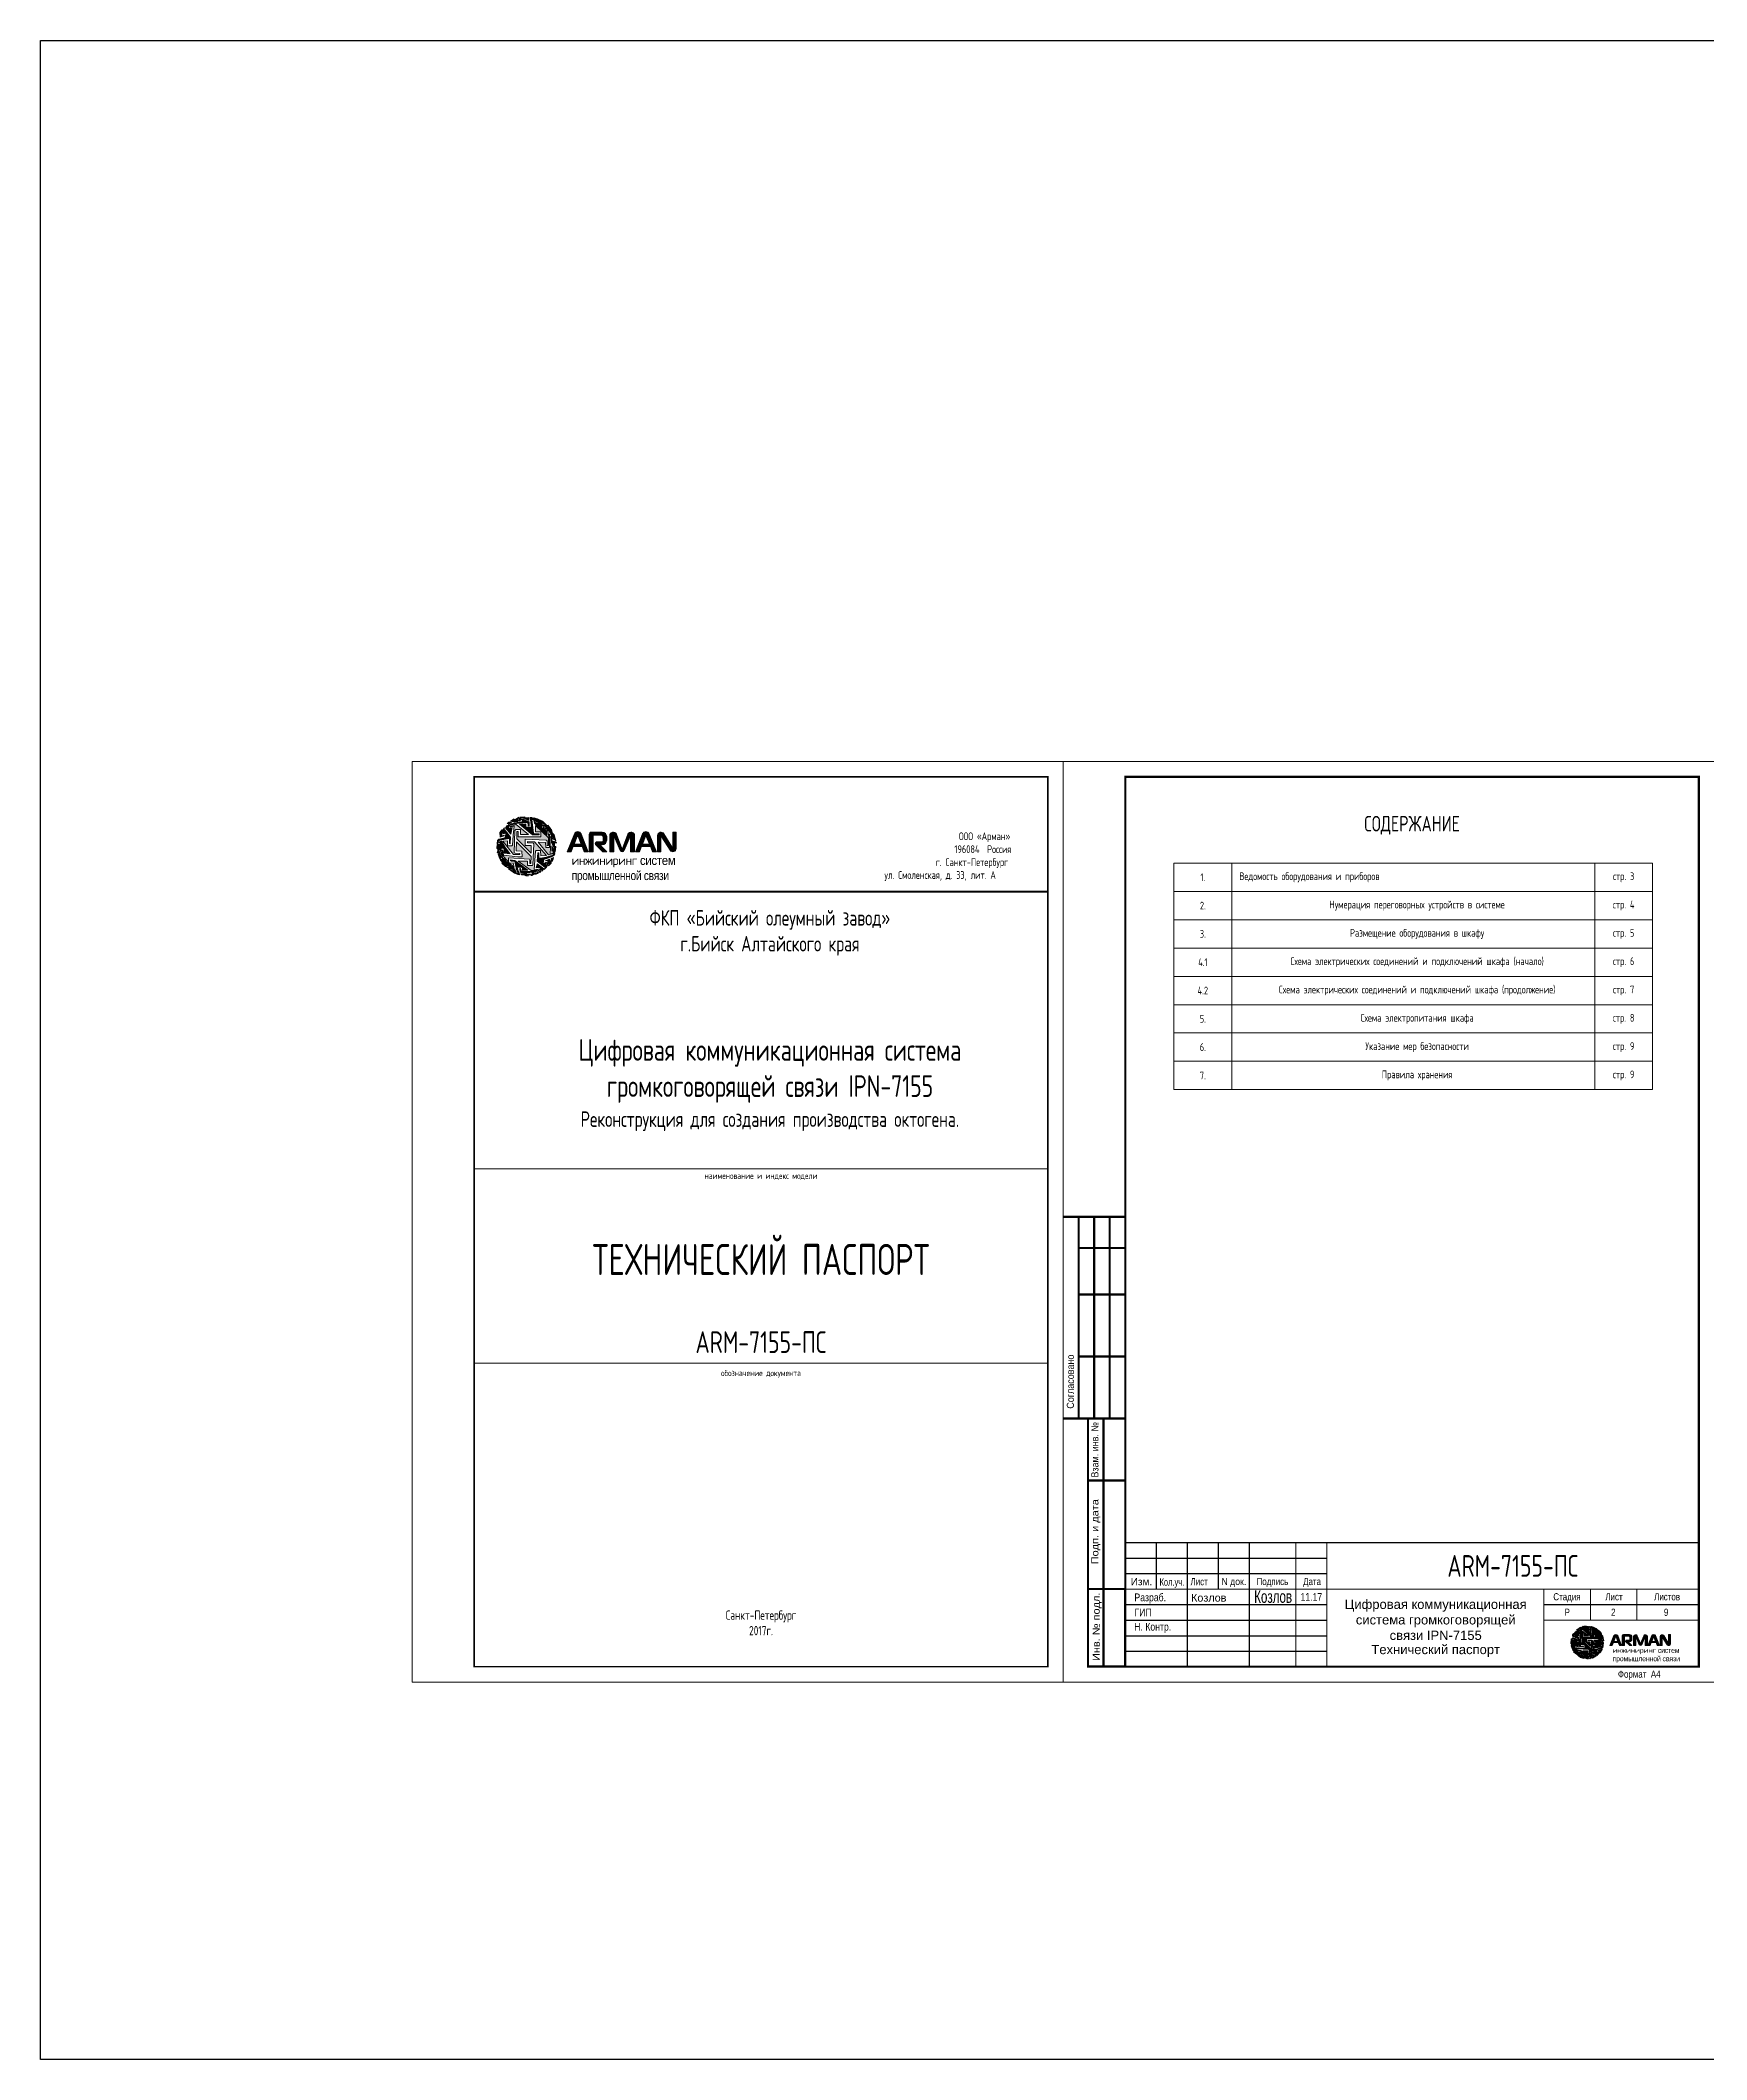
# Model space of a CAD drawing. Header units: millimetres. Extents: x 1414 to 7445, y -6250 to 7681.
# Drawn here: x 1414 to 1951, y -6250 to -5599 of the extents above; entities that cross this region are included whole.
import ezdxf
from ezdxf.enums import TextEntityAlignment as Align

# ---------------------------------------------------------------- set-up
doc = ezdxf.new("R2010")
doc.units = ezdxf.units.MM
doc.layers.get('DEFPOINTS').update_dxf_attribs({"lineweight": 0})
doc.layers.add('0 @ 1', color=7, linetype='Continuous')
doc.layers.add('FORMAT', color=7, linetype='Continuous')
doc.layers.add('оси', color=1, linetype='Continuous', lineweight=25)
doc.styles.add('ARIAL', font='arial.ttf', dxfattribs={"width": 0.8})
doc.styles.get("Standard").update_dxf_attribs({"font": 'romans.shx', "width": 0.7, "height": 2.5})
doc.styles.add('ГОСТ', font='', dxfattribs={"height": 2.5})
doc.styles.get('ГОСТ').set_extended_font_data('Arial', italic=True)

# ---------------------------------------------------------------- blocks, each defined once
blk = doc.blocks.new('A$C420369D8')
at = {"layer": 'FORMAT', "linetype": 'Continuous', "ltscale": 10, "const_width": 70}
for points in [[(0, 14500), (-2000, 14500)], [(-1500, 14500), (-1500, 14500), (-1500, 8000)], [(-1000, 14500), (-1000, 14500), (-1000, 8000)], [(-500, 14500), (-500, 14500), (-500, 8000)], [(0, 13500), (0, 13500), (-1506, 13500)], [(0, 12000), (0, 12000), (-1500, 12000)], [(0, 10000), (0, 10000), (-1500, 10000)], [(-1200, 8000), (-2000, 8000)], [(0, 0), (-1200, 0), (-1200, 8000), (0, 8000)], [(0, 0), (-700, 0), (-700, 8000)], [(0, 0), (0, 2500), (-1200, 2500), (-1200, 6000), (0, 6000)]]:
    blk.add_lwpolyline(points, dxfattribs=at)
at = {"layer": 'FORMAT', "linetype": 'Continuous', "ltscale": 10, "style": 'ARIAL'}
for s, width, p in [('Согласовано', 0.9, (-1654, 8314)), ('Взам. инв. №', 0.9, (-863, 6093)), ('Подп. и дата', 1.1, (-863, 3295)), ('Инв. № подл.', 1.1, (-822, 175))]:
    blk.add_text(s, height=230, rotation=90, dxfattribs=dict(at, width=width)).set_placement(p)
blk = doc.blocks.new('A$C0CF31ACF')
at = {"lineweight": 0}
for points in [[(1.64, 10.17), (1.39, 9.27), (1.96, 9.42), (1.84, 8.57), (1.74, 8.39), (0.43, 8.05), (0.1, 7.77), (0.06, 7.14), (0.54, 5.68), (0.54, 7.02), (0.15, 6.89), (0.29, 7.72), (1.07, 7.96), (2.74, 8.22), (2.74, 7.09), (2.94, 7.08), (3.01, 8.53)], [(1.07, 10.11), (0.63, 9.52), (0.72, 8.52), (1.61, 8.82), (1.61, 8.99), (1.1, 8.83), (1.1, 9.15), (1.66, 10.59), (0.95, 9.6)], [(2.92, 10.9), (4.22, 11.3), (6.97, 9.12), (5.2, 9.1), (5.17, 10.19), (4.12, 10.17), (3.92, 9.97), (3.79, 5.09), (3.97, 4.99), (5.01, 4.92), (5, 4.67), (3.61, 4.73), (1.32, 7.65), (2.34, 7.74), (2.31, 6.7), (2.38, 6.6), (3.24, 6.59), (3.41, 6.72), (3.53, 8.99), (3.81, 10.94), (3.02, 10.76), (2.91, 10.76)], [(4.96, 12.69), (4.83, 12.36), (5.62, 12.42), (5.57, 12.03), (5.44, 11.86), (4.39, 11.74), (3.51, 11.51), (2.44, 11.15), (2.11, 11.05), (1.84, 10.59), (3.04, 9.16), (3.36, 10.62), (2.53, 10.39), (2.68, 11.01), (3.08, 11.19), (4.32, 11.54), (5.71, 11.7), (6.82, 11.75), (6.87, 11.02), (7.12, 11.02), (7.07, 11.91), (5.88, 12.47)], [(2.23, 11.5), (2.6, 11.84), (2.95, 11.85), (3.27, 11.7), (2.48, 11.35), (2.66, 11.69)], [(2.95, 12.06), (3.79, 12.53), (3.67, 12.32), (3.95, 12.42), (4.15, 12.49), (4.83, 12.95), (4.41, 12.16), (4.65, 12.16), (4.79, 12.23), (5.2, 12.25), (5.13, 12.1), (4.6, 12.06), (4.52, 12), (4.26, 11.98), (3.81, 11.84)], [(4.36, 9.76), (4.69, 9.76), (4.69, 8.59), (9.69, 8.59), (9.69, 9.69), (8.46, 9.69), (8.46, 11.11), (11.34, 8.35), (11.34, 6.66), (11.09, 6.66), (11.09, 7.69), (10.84, 7.89), (6.18, 8.1), (6.18, 6.71), (7.57, 6.71), (7.57, 5.01), (4.36, 8.15)], [(4.96, 11.35), (7.8, 9.04), (9.27, 9.04), (9.27, 9.28), (8.28, 9.28), (8.05, 9.43), (7.7, 12.44), (8.32, 12.44), (8.75, 11.84), (9.97, 11.49), (8.42, 12.55), (7.67, 12.87), (7.32, 12.87), (7.6, 10.7), (6.39, 10.7), (6.39, 11.49)], [(5.07, 12.87), (5.72, 12.76), (7.02, 12.19), (7.01, 12.84), (6.08, 12.81), (6.11, 13.01), (5.14, 12.96)], [(8.12, 12.26), (8.27, 11.58), (11.08, 8.95), (10.86, 10.14), (9.95, 10.47), (9.78, 11.08), (10.78, 10.8), (12.08, 10.02), (11.61, 10.73), (11.18, 11.15), (11.41, 10.69), (10.35, 11.15), (9.25, 11.5), (8.65, 11.63), (8.46, 11.71), (8.29, 12.21)], [(8.15, 12.8), (11.16, 10.95), (10.03, 12.07), (8.96, 12.59)], [(11.48, 8.37), (11.58, 6.34), (11.52, 6.24), (10.84, 6.23), (10.76, 6.31), (10.73, 7.37), (9.07, 7.42), (11.35, 4.65), (12.25, 4.83), (12.25, 5.05), (11.74, 4.95), (11.8, 6.12), (11.6, 9.15), (11.97, 9.05), (12.11, 8.83), (12.21, 8.12), (12.7, 7.92), (12.1, 9.02), (11.08, 10.39), (10.81, 10.53), (10.18, 10.76), (10.27, 10.53), (10.99, 10.32), (11.18, 9.68)], [(11.35, 10.27), (12.98, 7.72), (12.59, 9), (12.27, 9.43), (12.12, 9.84)], [(0.01, 6.91), (0.18, 6.18), (0.73, 4.9), (0.76, 4.54), (0.91, 4.01), (0.82, 4), (0.66, 4.66), (0.07, 5.22), (0.08, 5.36), (0.15, 5.35), (0.15, 5.26), (0.22, 5.25), (0.2, 5.88), (0, 6.07)], [(0.42, 7.48), (1, 7.61), (1.74, 6.37), (2.86, 4.9), (2.93, 4.82), (1.61, 4.98), (1.58, 5.84), (1.46, 6.09), (0.91, 6.1), (0.9, 5.5), (1, 4.96), (1.54, 2.91), (1.6, 2.73), (2.27, 2.3), (2.28, 2.19), (1.28, 2.86), (0.8, 3.44), (0.51, 4.09), (0.28, 4.71), (0.38, 4.67), (0.72, 3.87), (0.93, 3.62), (1.18, 3.62), (0.89, 5.04), (0.81, 5.41), (0.79, 7.36), (0.43, 7.32)], [(4.27, 7.49), (4.24, 5.52), (5.48, 5.4), (5.52, 4.17), (4.6, 4.16), (1.44, 4.54), (1.3, 5.67), (1.17, 5.67), (1.28, 4.45), (2, 3.58), (2.76, 2.77), (3.76, 1.84), (3.59, 2.84), (2.76, 2.77), (2.56, 3.24), (2.52, 3.97), (7.13, 3.68), (7.26, 3.53), (7.21, 2.68), (7.46, 2.68), (7.56, 4.25)], [(6.73, 7.25), (6.73, 7.54), (8.3, 7.48), (10.89, 4.51), (9.63, 4.41), (9.62, 5.57), (8.6, 5.57), (8.5, 5.42), (8.22, 1.37), (9.1, 1.49), (9.13, 1.44), (8.69, 1.27), (7.5, 1.15), (4.68, 3.2), (6.69, 3.2), (6.69, 2.39), (6.76, 2.24), (7.82, 2.24), (7.92, 2.43), (8.14, 7.06), (7.98, 7.25)], [(12.08, 6.59), (12.07, 5.42), (12.43, 5.44), (12.45, 4.82), (12.31, 4.57), (10.86, 4.07), (9.66, 3.91), (9.23, 3.9), (9.22, 5.06), (9.01, 5.06), (8.88, 3.24), (10.51, 1.91), (10.95, 2.97), (10.53, 2.82), (10.15, 2.78), (10.27, 3.33), (10.37, 3.63), (10.96, 3.81), (12.02, 4.16), (12.63, 4.49), (12.76, 4.81), (12.66, 5.15), (12.54, 5.69)], [(11.86, 8.73), (12.05, 7.3), (12.5, 6.29), (12.81, 5.23), (12.95, 6.47), (12.67, 6.48), (12.67, 7.29), (13.07, 7.17), (13.09, 7.35), (12.93, 7.48), (12.18, 7.72), (12.11, 7.84), (12.01, 8.72)], [(1.47, 3.86), (2.03, 3.15), (2.69, 2.48), (3.51, 1.76), (3.91, 1.48), (4.26, 0.77), (4.07, 0.8), (3.79, 1.26), (3.01, 1.54), (2.53, 1.7), (1.85, 2.07), (1.17, 2.69), (1.05, 2.8), (1.36, 2.6), (2.06, 2.09), (2.61, 1.84), (2.69, 1.81), (2.7, 1.98), (2.55, 2.21), (2.37, 2.43), (2.06, 2.62), (1.79, 2.72), (1.68, 3)], [(2.91, 3.51), (3.92, 3.36), (6.77, 1.21), (5.63, 1.14), (5.6, 1.73), (5.29, 1.87), (4.47, 1.88), (4.59, 1.28), (5.03, 0.2), (4.63, 0.26), (3.83, 0.6), (3.05, 1.14), (2.57, 1.55), (3.18, 1.26), (3.62, 1.12), (3.89, 0.75), (4.32, 0.6), (4.65, 0.55), (4.32, 1.4), (4.09, 2.42), (3.93, 3.12), (3.12, 3.26), (2.95, 3.29)], [(5.01, 1.58), (5.14, 0.78), (6.36, 0.27), (7.29, 0.11), (7.4, 0.39), (6.53, 0.39), (6.5, 0.72), (7.25, 0.76), (8.59, 0.93), (9.51, 1.23), (10.04, 1.39), (9.86, 1.01), (10.31, 1.57), (8.84, 2.66), (8.63, 1.72), (9.55, 1.83), (9.43, 1.38), (9.12, 1.19), (8.26, 1.06), (6.77, 0.92), (5.38, 0.92), (5.19, 1.59)], [(5.24, 0.53), (5.42, 0.21), (6.03, 0.16), (6.35, 0.01), (6.94, 0), (6.3, 0.18), (5.65, 0.34)], [(7.74, 0.66), (7.75, 0.57), (7.86, 0.53), (7.53, 0.07), (7.78, 0.09), (8.24, 0.35), (8.58, 0.37), (8.64, 0.33), (9.18, 0.55), (8.56, 0.63)], [(8.8, 0.82), (9.47, 0.74), (9.73, 1.11)], [(10.62, 3.31), (11.61, 3.68), (11.92, 2.99), (11.91, 2.8), (11.38, 2.21), (11.65, 2.78), (11.32, 2.68), (10.81, 1.82), (10.41, 1.36), (10.69, 1.86), (11.04, 2.61), (11.29, 3.34)], [(11.95, 3.83), (12.11, 3.07), (12.36, 3.6), (12.43, 4.04)]]:
    blk.add_hatch(color=30, dxfattribs=at).paths.add_polyline_path(points)
at = {"color": 30, "lineweight": 0}
for points in [[(1.64, 10.17), (1.39, 9.27), (1.96, 9.42), (1.84, 8.57), (1.74, 8.39), (0.43, 8.05), (0.1, 7.77), (0.06, 7.14), (0.54, 5.68), (0.54, 7.02), (0.15, 6.89), (0.29, 7.72), (1.07, 7.96), (2.74, 8.22), (2.74, 7.09), (2.94, 7.08), (3.01, 8.53), (1.64, 10.17)], [(1.07, 10.11), (0.63, 9.52), (0.72, 8.52), (1.61, 8.82), (1.61, 8.99), (1.1, 8.83), (1.1, 9.15), (1.66, 10.59), (0.95, 9.6), (1.07, 10.11)], [(2.92, 10.9), (4.22, 11.3), (6.97, 9.12), (5.2, 9.1), (5.17, 10.19), (4.12, 10.17), (3.92, 9.97), (3.79, 5.09), (3.97, 4.99), (5.01, 4.92), (5, 4.67), (3.61, 4.73), (1.32, 7.65), (2.34, 7.74), (2.31, 6.7), (2.38, 6.6), (3.24, 6.59), (3.41, 6.72), (3.53, 8.99), (3.81, 10.94), (3.02, 10.76), (2.91, 10.76), (2.92, 10.9)], [(4.96, 12.69), (4.83, 12.36), (5.62, 12.42), (5.57, 12.03), (5.44, 11.86), (4.39, 11.74), (3.51, 11.51), (2.44, 11.15), (2.11, 11.05), (1.84, 10.59), (3.04, 9.16), (3.36, 10.62), (2.53, 10.39), (2.68, 11.01), (3.08, 11.19), (4.32, 11.54), (5.71, 11.7), (6.82, 11.75), (6.87, 11.02), (7.12, 11.02), (7.07, 11.91), (5.88, 12.47), (4.96, 12.69)], [(2.23, 11.5), (2.6, 11.84), (2.95, 11.85), (3.27, 11.7), (2.48, 11.35), (2.66, 11.69), (2.23, 11.5)], [(2.95, 12.06), (3.79, 12.53), (3.67, 12.32), (3.95, 12.42), (4.15, 12.49), (4.83, 12.95), (4.41, 12.16), (4.65, 12.16), (4.79, 12.23), (5.2, 12.25), (5.13, 12.1), (4.6, 12.06), (4.52, 12), (4.26, 11.98), (3.81, 11.84), (2.95, 12.06)], [(4.36, 9.76), (4.69, 9.76), (4.69, 8.59), (9.69, 8.59), (9.69, 9.69), (8.46, 9.69), (8.46, 11.11), (11.34, 8.35), (11.34, 6.66), (11.09, 6.66), (11.09, 7.69), (10.84, 7.89), (6.18, 8.1), (6.18, 6.71), (7.57, 6.71), (7.57, 5.01), (4.36, 8.15), (4.36, 9.76)], [(4.96, 11.35), (7.8, 9.04), (9.27, 9.04), (9.27, 9.28), (8.28, 9.28), (8.05, 9.43), (7.7, 12.44), (8.32, 12.44), (8.75, 11.84), (9.97, 11.49), (8.42, 12.55), (7.67, 12.87), (7.32, 12.87), (7.6, 10.7), (6.39, 10.7), (6.39, 11.49), (4.96, 11.35)], [(5.07, 12.87), (5.72, 12.76), (7.02, 12.19), (7.01, 12.84), (6.08, 12.81), (6.11, 13.01), (5.14, 12.96), (5.07, 12.87)], [(8.12, 12.26), (8.27, 11.58), (11.08, 8.95), (10.86, 10.14), (9.95, 10.47), (9.78, 11.08), (10.78, 10.8), (12.08, 10.02), (11.61, 10.73), (11.18, 11.15), (11.41, 10.69), (10.35, 11.15), (9.25, 11.5), (8.65, 11.63), (8.46, 11.71), (8.29, 12.21), (8.12, 12.26)], [(8.15, 12.8), (11.16, 10.95), (10.03, 12.07), (8.96, 12.59), (8.15, 12.8)], [(10.18, 10.76), (10.27, 10.53), (10.99, 10.32), (11.18, 9.68), (11.48, 8.37), (11.58, 6.34), (11.52, 6.24), (10.84, 6.23), (10.76, 6.31), (10.73, 7.37), (9.07, 7.42), (11.35, 4.65), (12.25, 4.83), (12.25, 5.05), (11.74, 4.95), (11.8, 6.12), (11.6, 9.15), (11.97, 9.05), (12.11, 8.83), (12.21, 8.12), (12.7, 7.92), (12.1, 9.02), (11.08, 10.39), (10.81, 10.53), (10.18, 10.76)], [(11.35, 10.27), (12.98, 7.72), (12.59, 9), (12.27, 9.43), (12.12, 9.84), (11.35, 10.27)], [(0.01, 6.91), (0.18, 6.18), (0.73, 4.9), (0.76, 4.54), (0.91, 4.01), (0.82, 4), (0.66, 4.66), (0.07, 5.22), (0.08, 5.36), (0.15, 5.35), (0.15, 5.26), (0.22, 5.25), (0.2, 5.88), (0, 6.07), (0.01, 6.91)], [(0.42, 7.48), (1, 7.61), (1.74, 6.37), (2.86, 4.9), (2.93, 4.82), (1.61, 4.98), (1.58, 5.84), (1.46, 6.09), (0.91, 6.1), (0.9, 5.5), (1, 4.96), (1.54, 2.91), (1.6, 2.73), (2.27, 2.3), (2.28, 2.19), (1.28, 2.86), (0.8, 3.44), (0.51, 4.09), (0.28, 4.71), (0.38, 4.67), (0.72, 3.87), (0.93, 3.62), (1.18, 3.62), (0.89, 5.04), (0.81, 5.41), (0.79, 7.36), (0.43, 7.32), (0.42, 7.48)], [(4.27, 7.49), (4.24, 5.52), (5.48, 5.4), (5.52, 4.17), (4.6, 4.16), (1.44, 4.54), (1.3, 5.67), (1.17, 5.67), (1.28, 4.45), (2, 3.58), (2.76, 2.77), (3.76, 1.84), (3.59, 2.84), (2.76, 2.77), (2.56, 3.24), (2.52, 3.97), (7.13, 3.68), (7.26, 3.53), (7.21, 2.68), (7.46, 2.68), (7.56, 4.25), (4.27, 7.49)], [(12.08, 6.59), (12.07, 5.42), (12.43, 5.44), (12.45, 4.82), (12.31, 4.57), (10.86, 4.07), (9.66, 3.91), (9.23, 3.9), (9.22, 5.06), (9.01, 5.06), (8.88, 3.24), (10.51, 1.91), (10.95, 2.97), (10.53, 2.82), (10.15, 2.78), (10.27, 3.33), (10.37, 3.63), (10.96, 3.81), (12.02, 4.16), (12.63, 4.49), (12.76, 4.81), (12.66, 5.15), (12.54, 5.69), (12.08, 6.59)], [(11.86, 8.73), (12.05, 7.3), (12.5, 6.29), (12.81, 5.23), (12.95, 6.47), (12.67, 6.48), (12.67, 7.29), (13.07, 7.17), (13.09, 7.35), (12.93, 7.48), (12.18, 7.72), (12.11, 7.84), (12.01, 8.72), (11.86, 8.73)], [(1.47, 3.86), (2.03, 3.15), (2.69, 2.48), (3.51, 1.76), (3.91, 1.48), (4.26, 0.77), (4.07, 0.8), (3.79, 1.26), (3.01, 1.54), (2.53, 1.7), (1.85, 2.07), (1.17, 2.69), (1.05, 2.8), (1.36, 2.6), (2.06, 2.09), (2.61, 1.84), (2.69, 1.81), (2.7, 1.98), (2.55, 2.21), (2.37, 2.43), (2.06, 2.62), (1.79, 2.72), (1.68, 3), (1.47, 3.86)], [(2.91, 3.51), (3.92, 3.36), (6.77, 1.21), (5.63, 1.14), (5.6, 1.73), (5.29, 1.87), (4.47, 1.88), (4.59, 1.28), (5.03, 0.2), (4.63, 0.26), (3.83, 0.6), (3.05, 1.14), (2.57, 1.55), (3.18, 1.26), (3.62, 1.12), (3.89, 0.75), (4.32, 0.6), (4.65, 0.55), (4.32, 1.4), (4.09, 2.42), (3.93, 3.12), (3.12, 3.26), (2.95, 3.29), (2.91, 3.51)], [(5.01, 1.58), (5.14, 0.78), (6.36, 0.27), (7.29, 0.11), (7.4, 0.39), (6.53, 0.39), (6.5, 0.72), (7.25, 0.76), (8.59, 0.93), (9.51, 1.23), (10.04, 1.39), (9.86, 1.01), (10.31, 1.57), (8.84, 2.66), (8.63, 1.72), (9.55, 1.83), (9.43, 1.38), (9.12, 1.19), (8.26, 1.06), (6.77, 0.92), (5.38, 0.92), (5.19, 1.59), (5.01, 1.58)], [(5.24, 0.53), (5.42, 0.21), (6.03, 0.16), (6.35, 0.01), (6.94, 0), (6.3, 0.18), (5.65, 0.34), (5.24, 0.53)], [(7.74, 0.66), (7.75, 0.57), (7.86, 0.53), (7.53, 0.07), (7.78, 0.09), (8.24, 0.35), (8.58, 0.37), (8.64, 0.33), (9.18, 0.55), (8.56, 0.63), (7.74, 0.66)], [(8.8, 0.82), (9.47, 0.74), (9.73, 1.11), (8.8, 0.82)], [(10.62, 3.31), (11.61, 3.68), (11.92, 2.99), (11.91, 2.8), (11.38, 2.21), (11.65, 2.78), (11.32, 2.68), (10.81, 1.82), (10.41, 1.36), (10.69, 1.86), (11.04, 2.61), (11.29, 3.34), (10.62, 3.31)], [(11.95, 3.83), (12.11, 3.07), (12.36, 3.6), (12.43, 4.04), (11.95, 3.83)]]:
    blk.add_lwpolyline(points, dxfattribs=at)
blk.add_lwpolyline([(6.73, 7.25), (6.73, 7.54), (8.3, 7.48), (10.89, 4.51), (9.63, 4.41), (9.62, 5.57), (8.6, 5.57), (8.5, 5.42), (8.22, 1.37), (9.1, 1.49), (9.13, 1.44), (8.69, 1.27), (7.5, 1.15), (4.68, 3.2), (6.69, 3.2), (6.69, 2.39), (6.76, 2.24), (7.82, 2.24), (7.92, 2.43), (8.14, 7.06), (7.98, 7.25)], close=True, dxfattribs=at)
blk = doc.blocks.new('Арман бренд')
at = {"lineweight": 20, "true_color": 0x000000}
h = blk.add_hatch(color=18, dxfattribs=at)
h.paths.add_polyline_path([(16.82, 8.04), (18.78, 8.04), (19.24, 6.9), (20.11, 6.9), (18.54, 10.83, 0.677447), (17.06, 10.83), (15.49, 6.9), (16.36, 6.9)])
h.paths.add_polyline_path([(17.02, 8.55), (17.71, 10.27, -0.677447), (17.89, 10.27), (18.58, 8.55)], flags=16)
for points in [[(21.2, 10.39, -0.414214), (21.4, 10.59), (22.92, 10.59, -0.414214), (23.42, 10.09), (23.42, 9.27, -0.414214), (23.22, 9.07), (21.94, 9.07, 0.38565), (21.7, 8.5), (23.33, 6.9), (24.2, 6.9), (22.72, 8.36, -0.671123), (22.75, 8.45), (23.18, 8.45, 0.414214), (24.18, 9.45), (24.18, 10.25, 0.414214), (23.18, 11.25), (20.83, 11.25, 0.414214), (20.33, 10.75), (20.33, 6.9), (21.2, 6.9)], [(25.74, 10.25, -0.818219), (25.84, 10.27), (27.14, 7.19, 0.650356), (28.05, 7.19), (29.35, 10.27, -0.818219), (29.44, 10.25), (29.44, 6.9), (30.32, 6.9), (30.32, 10.49, 0.780947), (28.87, 10.79), (27.64, 7.63, -0.684097), (27.55, 7.63), (26.32, 10.79, 0.816197), (24.87, 10.43), (24.87, 6.9), (25.74, 6.9)], [(36.14, 10.07, -0.750701), (36.32, 10.13), (38.19, 7.22, 0.748425), (39.48, 7.6), (39.48, 11.25), (38.73, 11.25), (38.73, 8.07, -0.760263), (38.55, 8.02), (36.8, 10.86, 0.75596), (35.39, 10.46), (35.39, 6.9), (36.14, 6.9)]]:
    blk.add_hatch(color=18, dxfattribs=at).paths.add_polyline_path(points)
h = blk.add_hatch(color=18, dxfattribs=at)
h.paths.add_polyline_path([(30.52, 6.9), (31.39, 6.9), (31.85, 8.04), (33.82, 8.04), (34.27, 6.9), (35.14, 6.9), (33.57, 10.83, 0.677447), (32.09, 10.83)])
h.paths.add_polyline_path([(32.74, 10.27, -0.677447), (32.92, 10.27), (33.61, 8.55), (32.05, 8.55)], flags=16)
at = {"color": 18, "lineweight": 20, "true_color": 0x000000}
for p, q in [((15.49, 6.9), (17.06, 10.83)), ((17.02, 8.55), (17.71, 10.27)), ((18.58, 8.55), (17.89, 10.27)), ((20.11, 6.9), (18.54, 10.83)), ((20.33, 6.9), (20.33, 10.75)), ((20.83, 11.25), (23.18, 11.25)), ((21.2, 6.9), (21.2, 10.39)), ((21.4, 10.59), (22.92, 10.59)), ((21.94, 9.07), (23.22, 9.07)), ((23.42, 10.09), (23.42, 9.27)), ((24.18, 10.25), (24.18, 9.45)), ((24.87, 6.9), (24.87, 10.43)), ((25.74, 6.9), (25.74, 10.25)), ((25.84, 10.27), (27.13, 7.21)), ((26.32, 10.79), (27.55, 7.63)), ((28.87, 10.79), (27.64, 7.63)), ((29.35, 10.27), (28.06, 7.21)), ((29.44, 6.9), (29.44, 10.25)), ((30.32, 6.9), (30.32, 10.49)), ((30.52, 6.9), (32.09, 10.83)), ((32.05, 8.55), (32.74, 10.27)), ((33.61, 8.55), (32.92, 10.27)), ((35.14, 6.9), (33.57, 10.83)), ((35.39, 6.9), (35.39, 10.46)), ((36.14, 6.9), (36.14, 10.07)), ((36.32, 10.13), (38.19, 7.22)), ((36.8, 10.86), (38.55, 8.02)), ((38.73, 11.25), (39.48, 11.25)), ((38.73, 8.07), (38.73, 11.25)), ((39.48, 7.6), (39.48, 11.25)), ((15.49, 6.9), (16.36, 6.9)), ((16.36, 6.9), (16.82, 8.04)), ((16.82, 8.04), (18.78, 8.04)), ((17.02, 8.55), (18.58, 8.55)), ((19.24, 6.9), (18.78, 8.04)), ((20.11, 6.9), (19.24, 6.9)), ((21.2, 6.9), (20.33, 6.9)), ((21.7, 8.5), (23.33, 6.9)), ((22.72, 8.36), (24.2, 6.9)), ((22.75, 8.45), (23.18, 8.45)), ((24.2, 6.9), (23.33, 6.9)), ((25.74, 6.9), (24.87, 6.9)), ((30.32, 6.9), (29.44, 6.9)), ((30.52, 6.9), (31.39, 6.9)), ((31.39, 6.9), (31.85, 8.04)), ((31.85, 8.04), (33.82, 8.04)), ((32.05, 8.55), (33.61, 8.55)), ((34.27, 6.9), (33.82, 8.04)), ((35.14, 6.9), (34.27, 6.9)), ((36.14, 6.9), (35.39, 6.9))]:
    blk.add_line(p, q, dxfattribs=at)
for centre, radius, start, end in [((17.8, 10.53), 0.8, 21.7689, 158.2311), ((17.8, 10.23), 0.1, 21.7689, 158.2311), ((20.83, 10.75), 0.5, 90, 180), ((21.4, 10.39), 0.2, 90, 180), ((22.14, 8.66), 0.463, 115.5547, 199.9112), ((22.92, 10.09), 0.5, 0, 90), ((23.18, 10.25), 1, 0, 90), ((23.18, 9.45), 1, 270, 0), ((23.22, 9.27), 0.2, 270, 0), ((25.63, 10.46), 0.761, 25.5816, 182.4665), ((25.79, 10.25), 0.05, 22.8373, 180), ((29.56, 10.46), 0.761, 357.5335, 154.4184), ((29.39, 10.25), 0.05, 0, 157.1627), ((32.83, 10.53), 0.8, 21.7689, 158.2311), ((32.83, 10.23), 0.1, 21.7689, 158.2311), ((36.15, 10.46), 0.76, 31.6488, 180), ((36.24, 10.07), 0.1, 33.0856, 180), ((22.75, 8.4), 0.05, 90, 225.4659), ((27.59, 7.4), 0.5, 201.7511, 338.2489), ((27.59, 7.64), 0.05, 201.2482, 338.7518), ((38.78, 7.6), 0.7, 212.7516, 0), ((38.63, 8.07), 0.1, 212.2751, 360)]:
    blk.add_arc(centre, radius, start, end, dxfattribs=at)
at = {"color": 1, "lineweight": 40}
blk.add_blockref('A$C0CF31ACF', (0, 1.6), dxfattribs=at)
at = {"layer": '0 @ 1', "color": 30, "lineweight": 40, "insert": (8.25, 5.99), "char_height": 2, "width": 37.8112, "attachment_point": 1}
blk.add_mtext('\\pi8.208;{\\W0.9;\\T0.95;инжиниринг\\fFreestyle Script|b0|i0|c0|p66; \\fArial|b0|i0|c204|p34;систем\\fFreestyle Script|b0|i0|c0|p66;\\P\\pi8.2239;\\fArial|b0|i0|c204|p34;\\W0.8;промышленной\\fFreestyle Script|b0|i0|c0|p66; \\fArial|b0|i0|c204|p34;связи}', dxfattribs=at)

msp = doc.modelspace()

# ---------------------------------------------------------------- linework, layer by layer
at = {"color": 30, "linetype": 'ByBlock', "lineweight": 40}
msp.add_line((1553.68, -5873.13), (1738.68, -5873.13), dxfattribs=at)
at = {"color": 7, "lineweight": 20}
for p, q in [((1553.68, -5962.6), (1738.68, -5962.6)), ((1553.68, -6025.29), (1738.68, -6025.29))]:
    msp.add_line(p, q, dxfattribs=at)
at = {"color": 7}
for p, q in [((1763.68, -6083.2), (1828.68, -6083.2)), ((1763.68, -6088.2), (1828.68, -6088.2)), ((1763.68, -6103.2), (1828.68, -6103.2)), ((1763.68, -6108.2), (1828.68, -6108.2)), ((1763.68, -6113.2), (1828.68, -6113.2)), ((1763.68, -6118.2), (1828.68, -6118.2))]:
    msp.add_line(p, q, dxfattribs=at)
at = {"color": 3}
msp.add_lwpolyline([(1413.76, -5598.64), (4893.51, -5598.64), (4893.51, -6249.95), (1413.76, -6249.95)], close=True, dxfattribs=at)
at = {"color": 30, "lineweight": 40, "ltscale": 200, "const_width": 0.5}
msp.add_lwpolyline([(1553.68, -6123.2), (1738.68, -6123.2), (1738.68, -5836.2), (1553.68, -5836.2)], close=True, dxfattribs=at)
at = {"color": 7, "lineweight": 20}
for points in [[(1779.37, -5864.03), (1798.01, -5864.03), (1798.01, -5873.16), (1779.37, -5873.16)], [(1798.01, -5864.03), (1915.08, -5864.03), (1915.08, -5873.16), (1798.01, -5873.16)], [(1915.08, -5864.03), (1933.72, -5864.03), (1933.72, -5873.16), (1915.08, -5873.16)], [(1779.37, -5873.16), (1798.01, -5873.16), (1798.01, -5882.29), (1779.37, -5882.29)], [(1798.01, -5873.16), (1915.08, -5873.16), (1915.08, -5882.29), (1798.01, -5882.29)], [(1915.08, -5873.16), (1933.72, -5873.16), (1933.72, -5882.29), (1915.08, -5882.29)], [(1779.37, -5882.29), (1798.01, -5882.29), (1798.01, -5891.42), (1779.37, -5891.42)], [(1798.01, -5882.29), (1915.08, -5882.29), (1915.08, -5891.42), (1798.01, -5891.42)], [(1915.08, -5882.29), (1933.72, -5882.29), (1933.72, -5891.42), (1915.08, -5891.42)], [(1779.37, -5891.42), (1798.01, -5891.42), (1798.01, -5900.55), (1779.37, -5900.55)], [(1798.01, -5891.42), (1915.08, -5891.42), (1915.08, -5900.55), (1798.01, -5900.55)], [(1915.08, -5891.42), (1933.72, -5891.42), (1933.72, -5900.55), (1915.08, -5900.55)], [(1779.37, -5900.55), (1798.01, -5900.55), (1798.01, -5909.68), (1779.37, -5909.68)], [(1798.01, -5900.55), (1915.08, -5900.55), (1915.08, -5909.68), (1798.01, -5909.68)], [(1915.08, -5900.55), (1933.72, -5900.55), (1933.72, -5909.68), (1915.08, -5909.68)], [(1779.37, -5909.68), (1798.01, -5909.68), (1798.01, -5918.8), (1779.37, -5918.8)], [(1798.01, -5909.68), (1915.08, -5909.68), (1915.08, -5918.8), (1798.01, -5918.8)], [(1915.08, -5909.68), (1933.72, -5909.68), (1933.72, -5918.8), (1915.08, -5918.8)], [(1779.37, -5918.8), (1798.01, -5918.8), (1798.01, -5927.93), (1779.37, -5927.93)], [(1798.01, -5918.8), (1915.08, -5918.8), (1915.08, -5927.93), (1798.01, -5927.93)], [(1915.08, -5918.8), (1933.72, -5918.8), (1933.72, -5927.93), (1915.08, -5927.93)], [(1779.37, -5927.93), (1798.01, -5927.93), (1798.01, -5937.06), (1779.37, -5937.06)], [(1798.01, -5927.93), (1915.08, -5927.93), (1915.08, -5937.06), (1798.01, -5937.06)], [(1915.08, -5927.93), (1933.72, -5927.93), (1933.72, -5937.06), (1915.08, -5937.06)]]:
    msp.add_lwpolyline(points, close=True, dxfattribs=at)
at = {"color": 7, "const_width": 0.35}
for points in [[(1948.68, -6083.2), (1763.68, -6083.2), (1763.68, -6123.2)], [(1773.68, -6098.2), (1773.68, -6083.2)], [(1783.68, -6083.2), (1783.68, -6123.2)], [(1793.68, -6098.2), (1793.68, -6083.2)], [(1803.68, -6083.2), (1803.68, -6123.2)], [(1818.68, -6083.2), (1818.68, -6123.2)], [(1828.68, -6083.2), (1828.68, -6123.2)], [(1828.68, -6093.2), (1763.68, -6093.2)], [(1763.68, -6098.2), (1948.68, -6098.2)], [(1898.68, -6098.2), (1898.68, -6123.2)], [(1913.68, -6098.2), (1913.68, -6108.2)], [(1928.68, -6098.2), (1928.68, -6108.2)], [(1898.68, -6103.2), (1948.68, -6103.2)], [(1898.68, -6108.2), (1948.68, -6108.2)]]:
    msp.add_lwpolyline(points, dxfattribs=at)
at = {"layer": 'DEFPOINTS', "color": 7, "ltscale": 10}
for p, q in [((1533.68, -5831.2), (1533.68, -6128.2)), ((1743.68, -5831.2), (1533.68, -5831.2)), ((1533.68, -6128.2), (1743.68, -6128.2))]:
    msp.add_line(p, q, dxfattribs=at)
at = {"layer": 'DEFPOINTS'}
msp.add_line((1743.68, -6128.2), (1743.68, -5831.2), dxfattribs=at)
msp.add_line((1743.68, -6128.2), (1743.68, -5831.2), dxfattribs=at)
at = {"layer": 'DEFPOINTS', "color": 7, "ltscale": 10}
msp.add_lwpolyline([(1743.68, -6128.2), (1953.68, -6128.2), (1953.68, -5831.2), (1743.68, -5831.2)], close=True, dxfattribs=at)
at = {"layer": 'FORMAT', "ltscale": 10, "const_width": 0.7}
msp.add_lwpolyline([(1763.68, -6123.2), (1948.68, -6123.2), (1948.68, -5836.2), (1763.68, -5836.2)], close=True, dxfattribs=at)

# ---------------------------------------------------------------- block references
at = {"color": 7, "lineweight": 40}
for p, xscale, yscale, zscale in [((1561.03, -5870.44), 1.46303999999941, 1.46303999999941, 1.46303999999941), ((1907.41, -6121.98), 0.8127999999996973, 0.8127999999996973, 0.8127999999996973)]:
    msp.add_blockref('Арман бренд', p, dxfattribs=dict(at, xscale=xscale, yscale=yscale, zscale=zscale))
at = {"xscale": 0.01000000000021828, "yscale": 0.01000000000021828, "zscale": 0.01000000000021828}
msp.add_blockref('A$C420369D8', (1763.64, -6123.13), dxfattribs=at)

# ---------------------------------------------------------------- texts
at = {"color": 7, "linetype": 'Continuous', "ltscale": 10, "style": 'ARIAL'}
for s, width, p, p2 in [('Изм.', 1.011953, (1765.41, -6096.93), (1772.38, -6096.93)), ('Кол.уч.', 0.751605, (1774.72, -6097.06), (1782.69, -6097.06)), ('N док.', 0.872093, (1794.7, -6096.88), (1802.7, -6096.88))]:
    msp.add_text(s, height=2.301, dxfattribs=dict(at, width=width)).set_placement(p, p2, align=Align.FIT)
at = {"color": 7, "linetype": 'Continuous', "ltscale": 10, "style": 'ARIAL', "width": 0.8}
for s, height, p in [('Лист', 2.301, (1784.69, -6096.93)), ('Подпись', 2.301, (1806, -6096.88)), ('Дата', 2.301, (1821.03, -6096.88)), ('Стадия', 2.301, (1901.72, -6101.8)), ('Лист', 2.301, (1918.5, -6101.8)), ('Листов', 2.301, (1934.22, -6101.8)), ('Р', 2.3, (1905.35, -6106.8)), ('2', 2.3, (1920.35, -6106.8)), ('9', 2.3, (1937.39, -6106.8))]:
    msp.add_text(s, height=height, dxfattribs=at).set_placement(p)
at = {"color": 7, "linetype": 'Continuous', "ltscale": 10, "style": 'ARIAL'}
msp.add_text('Козлов', height=2.5, dxfattribs=at).set_placement((1784.88, -6102.21))
at = {"color": 30, "lineweight": 40, "insert": (1682.16, -5854.1), "char_height": 2.5, "width": 55.1327, "attachment_point": 1}
msp.add_mtext('\\pi27.855,t72.855,100.98,117.85;ООО «Арман»\\P\\pi26.405,t71.405,99.53,116.41;196084  Россия\\P\\pi20.426,tz;г. Санкт-Петербург\\P\\pi3.833;ул. Смоленская, д. 33, лит. А', dxfattribs=at)
at = {"color": 7, "linetype": 'ByBlock', "lineweight": 40, "attachment_point": 5}
for s, insert, char_height, width in [('{\\H0.71429x;СОДЕРЖАНИЕ}', (1856.18, -5851.81), 7, 185), ('ФКП «Бийский олеумный завод»\\Pг.Бийск Алтайского края', (1649.06, -5886.51), 5, 186.4707), ('Цифровая коммуникационная система громкоговорящей связи IPN-7155{\\H0.57143x;\\P\\H1.25x;Реконструкция для создания производства октогена.}', (1649.06, -5935.61), 7, 186.4707), ('наименование и индекс модели', (1646.18, -5965.03), 2, 136.4032), ('ТЕХНИЧЕСКИЙ ПАСПОРТ', (1646.18, -5991.87), 10, 185), ('ARM-7155-ПС', (1646.18, -6018.52), 7, 100.9503), ('обозначение документа', (1646.18, -6028.76), 2, 136.4032), ('Санкт-Петербург\\P2017г.', (1646.18, -6109.08), 3, 43.8205)]:
    msp.add_mtext(s, dxfattribs=dict(at, insert=insert, char_height=char_height, width=width))
at = {"color": 7, "lineweight": 20, "char_height": 2.5}
for s, insert, width, attachment_point in [('1.', (1788.69, -5868.59), 18.6409, 5), ('{\\C0;  Ведомость оборудования и приборов }', (1798.01, -5868.59), 117.0725, 4), ('стр. 3', (1924.4, -5868.59), 18.6409, 5), ('2.', (1788.69, -5877.72), 18.6409, 5), ('{\\C0;  \\C256;Нумерация переговорных устройств в системе}', (1856.55, -5877.72), 117.0725, 5), ('стр. 4', (1924.4, -5877.72), 18.6409, 5), ('3.', (1788.69, -5886.85), 18.6409, 5), ('  Размещение оборудования в шкафу', (1856.55, -5886.85), 117.0725, 5), ('стр. 5', (1924.4, -5886.85), 18.6409, 5), ('  {\\C256;Схема электрических соединений и подключений шкафа (начало)}', (1856.55, -5895.98), 117.0725, 5), ('4.1', (1788.69, -5895.98), 18.6409, 5), ('стр. 6', (1924.4, -5895.98), 18.6409, 5), ('4.2', (1788.69, -5905.11), 18.6409, 5), ('  {\\C256;Схема электрических соединений и подключений шкафа (продолжение)}', (1856.55, -5905.11), 117.0725, 5), ('стр. 7', (1924.4, -5905.11), 18.6409, 5), ('5.', (1788.69, -5914.24), 18.6409, 5), ('  Схема электропитания шкафа', (1856.55, -5914.24), 117.0725, 5), ('стр. 8', (1924.4, -5914.24), 18.6409, 5), ('6.', (1788.69, -5923.37), 18.6409, 5), ('  Указание мер безопасности', (1856.55, -5923.37), 117.0725, 5), ('стр. 9', (1924.4, -5923.37), 18.6409, 5), ('7.', (1788.69, -5932.5), 18.6409, 5), ('  Правила хранения', (1856.55, -5932.5), 117.0725, 5), ('стр. 9', (1924.4, -5932.5), 18.6409, 5)]:
    msp.add_mtext(s, dxfattribs=dict(at, insert=insert, width=width, attachment_point=attachment_point))
at = {"color": 18, "linetype": 'ByBlock', "lineweight": 40, "true_color": 0x000000, "insert": (1888.68, -6090.7), "char_height": 7, "width": 120, "attachment_point": 5}
msp.add_mtext('{\\C7;ARM-7155-ПС}', dxfattribs=at)
at = {"color": 7, "linetype": 'Continuous', "ltscale": 10, "char_height": 2.5, "width": 20, "attachment_point": 5, "style": 'ARIAL'}
for s, insert in [('  Разраб.', (1770.93, -6101.22)), ('11.17', (1823.68, -6100.7)), ('  Н. Контр.', (1771.74, -6110.7)), ('  ГИП', (1768.65, -6105.7))]:
    msp.add_mtext(s, dxfattribs=dict(at, insert=insert))
at = {"color": 7, "ltscale": 100, "insert": (1805.24, -6098.61), "char_height": 4, "attachment_point": 1}
msp.add_mtext('{\\fMistral|b0|i0|c204|p66;\\C5;Козлов}', dxfattribs=at)
at = {"layer": 'FORMAT', "ltscale": 10, "style": 'ARIAL', "width": 0.8}
msp.add_text('Формат  А4', height=2.3, dxfattribs=at).set_placement((1922.56, -6126.77))
at = {"layer": 'оси', "color": 18, "lineweight": 0, "true_color": 0x000000, "char_height": 3, "width": 70, "attachment_point": 5, "style": 'ГОСТ'}
for s, insert in [('{\\fArial|b0|i0|c204|p34;\\C7;Цифровая коммуникационная система громкоговорящей\\Pсвязи IPN-7155}', (1863.79, -6108.1)), ('{\\fArial|b0|i0|c204|p34;\\C7;Технический паспорт}', (1863.79, -6118.11))]:
    msp.add_mtext(s, dxfattribs=dict(at, insert=insert))

doc.saveas('drawing.dxf')
